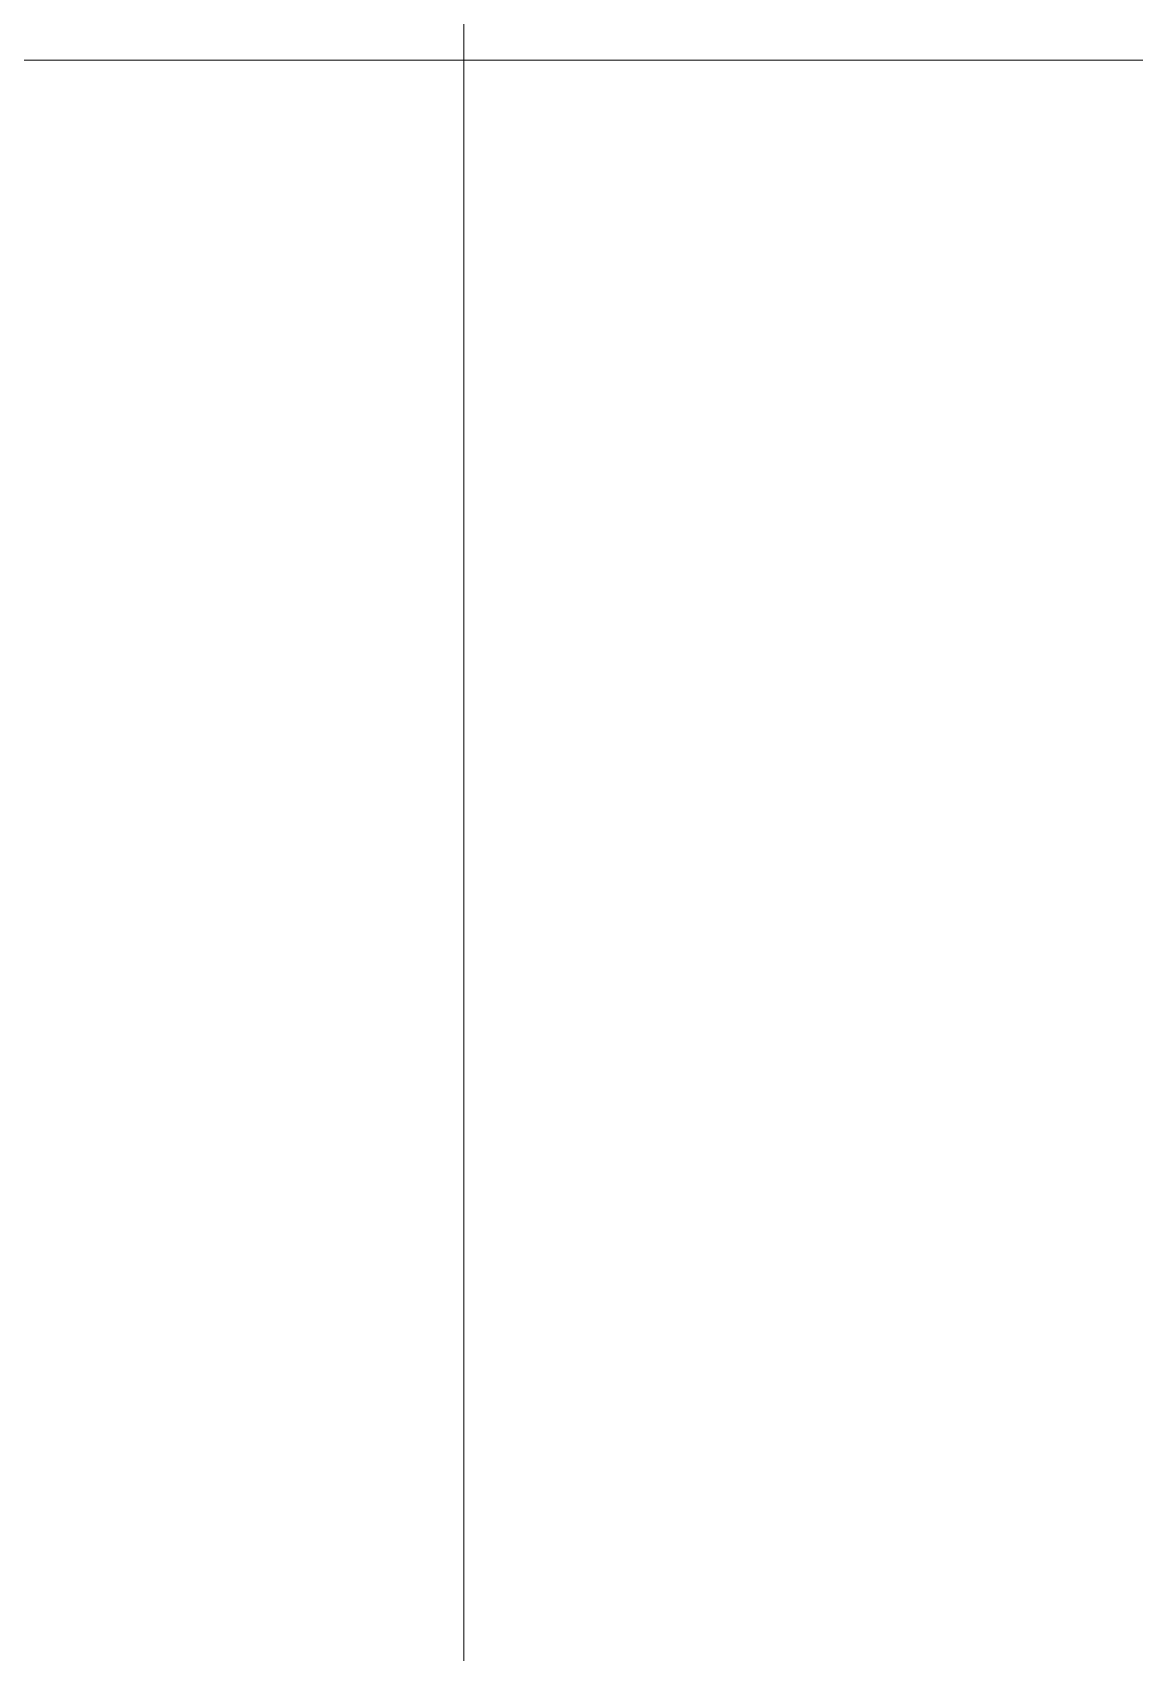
# Model space of a CAD drawing. Header units: inches. Extents: x 3268 to 7018, y 976 to 6708.
# Drawn here: x 6073.88 to 6101.87, y 2736.15 to 2777.28 of the extents above; entities that cross this region are included whole.
import ezdxf

# ---------------------------------------------------------------- set-up
doc = ezdxf.new("R2010")
doc.units = ezdxf.units.IN
doc.header["$MEASUREMENT"] = 0
doc.layers.add('L-PVMT-CONC-HATC', color=252, linetype='Continuous', lineweight=15)
doc.layers.add('site_dwg', color=8, linetype='Continuous', lineweight=9)

# ---------------------------------------------------------------- blocks, each defined once
blk = doc.blocks.new('site_dwg-12440225-Overall Retail Plan Opt 2')
at = {"layer": 'L-PVMT-CONC-HATC', "color": 53}
blk.add_line((24340910.59186685, 9815380.458918916), (24340830.77839406, 9815385.769680748), dxfattribs=at)
at = {"layer": 'L-PVMT-CONC-HATC', "color": 53, "flags": 128}
blk.add_lwpolyline([(24340761.14013512, 9813857.37360203), (24340780.70351875, 9814151.384449093), (24340979.00650612, 9817131.606608108)], dxfattribs=at)

msp = doc.modelspace()

# ---------------------------------------------------------------- block references
at = {"layer": 'site_dwg', "color": 53, "lineweight": 15, "rotation": 3.810000000000009}
msp.add_blockref('site_dwg-12440225-Overall Retail Plan Opt 2', (-23628768.691637, -11408316.78144797), dxfattribs=at)

doc.saveas('drawing.dxf')
